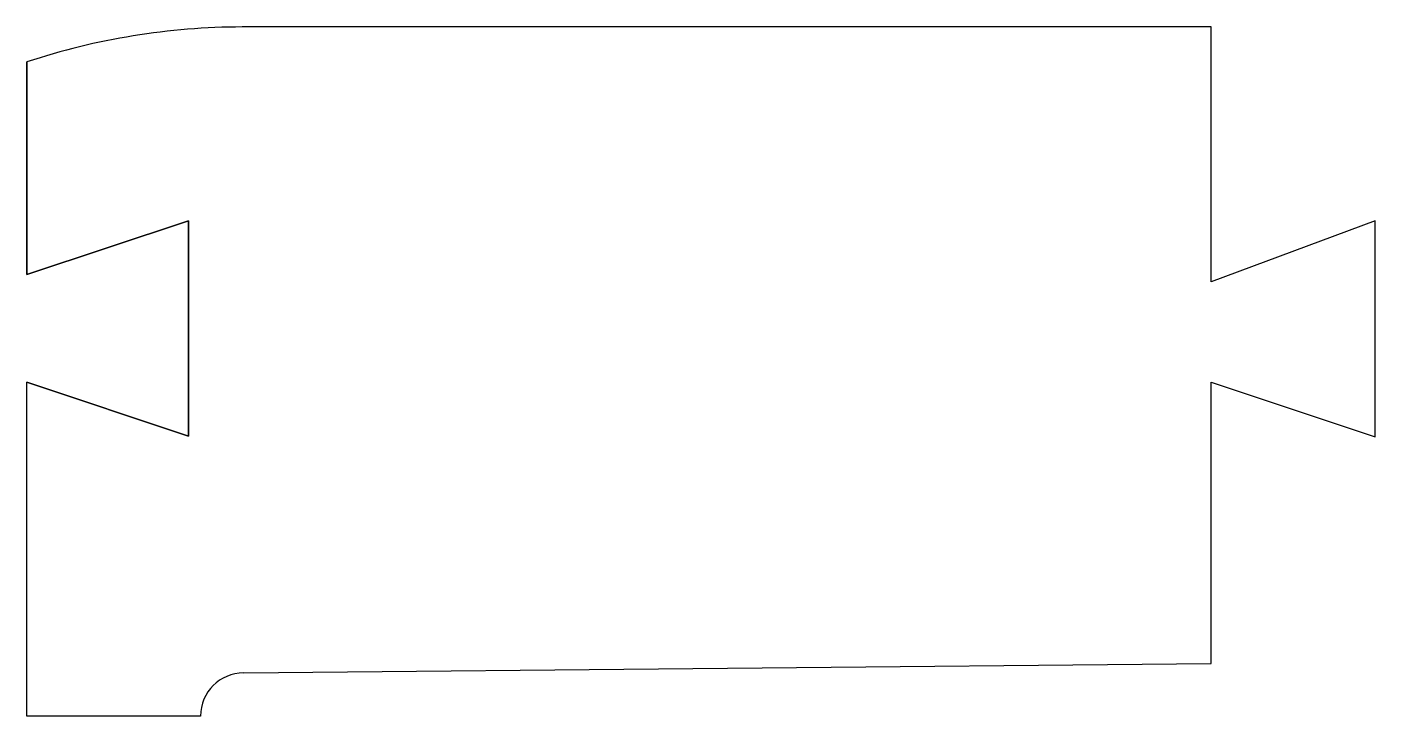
# Model space of a CAD drawing. Header units: centimetres. Extents: x -20 to 43, y -108 to 0.
# Drawn here: x -20 to 42.6, y -108 to -76 of the extents above; entities outside this region: 1.
import ezdxf

# ---------------------------------------------------------------- set-up
doc = ezdxf.new("R2010")
doc.units = ezdxf.units.CM
doc.header["$MEASUREMENT"] = 0
doc.layers.add('c22 v2_circuit v11', color=7, linetype='Continuous')

msp = doc.modelspace()

# ---------------------------------------------------------------- linework, layer by layer
at = {"layer": 'c22 v2_circuit v11'}
for p, q in [((35, -76), (-10, -76)), ((35, -87.837), (35, -76)), ((-20, -77.624), (-20, -87.5)), ((-20, -87.5), (-20, -77.624)), ((-20, -87.5), (-20, -77.624)), ((-20, -87.5), (-20, -77.624)), ((-20, -87.5), (-12.5, -85)), ((-20, -87.5), (-12.5, -85)), ((-12.5, -85), (-20, -87.5)), ((-12.5, -85), (-20, -87.5)), ((-12.5, -85), (-12.5, -95)), ((-12.5, -85), (-12.5, -95)), ((-12.5, -95), (-12.5, -85)), ((42.604, -85), (35, -87.837)), ((42.604, -95.035), (42.604, -85)), ((-20, -92.5), (-12.5, -95)), ((-12.5, -95), (-20, -92.5)), ((-20, -92.5), (-12.5, -95)), ((-20, -108), (-20, -92.5)), ((-12.5, -95), (-20, -92.5)), ((-20, -92.5), (-12.5, -95)), ((35, -92.5), (42.604, -95.035)), ((35, -105.563), (35, -92.5)), ((-9.936, -106), (35, -105.563)), ((-11.936, -108), (-20, -108))]:
    msp.add_line(p, q, dxfattribs=at)
for radius, start, end in [(32, 90.11515, 108.33118), (2, 90, 180)]:
    msp.add_arc((-9.936, -108), radius, start, end, dxfattribs=at)
msp.add_point((0, 0), dxfattribs=at)

doc.saveas('drawing.dxf')
